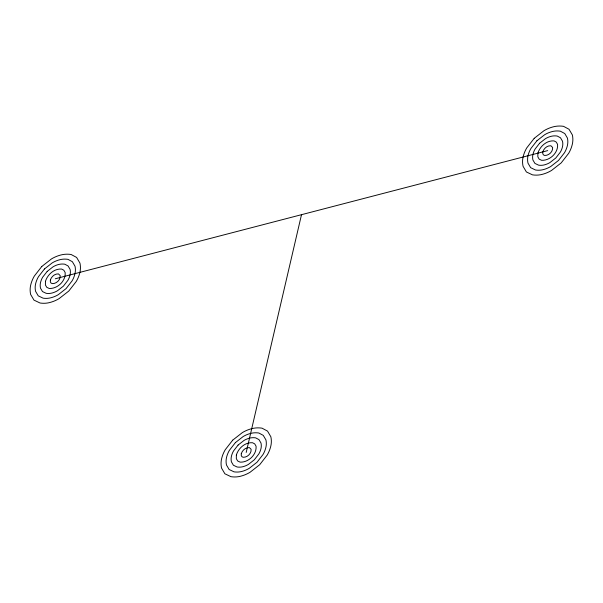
<?xml version="1.0" encoding="UTF-8"?>
<svg xmlns="http://www.w3.org/2000/svg" width="603" height="603" viewBox="0 0 603 603"><rect width="100%" height="100%" fill="white"/><g stroke="black" fill="none" stroke-linecap="round" stroke-linejoin="round"><path stroke-width="0.9" d="M246.197 452.438L301.5 214.691M55.288 278.767L547.712 150.607M45.444 281.33L45.429 285.038L46.763 287.307L49.197 288.468C57.511 288.92 65.953 280.945 65.147 272.503L63.82 270.227L61.619 269.059C54.164 268.478 47.562 274.516 45.444 281.33M50.366 280.048L50.358 281.903L51.021 283.033L52.242 283.614C56.396 283.84 60.617 279.86 60.217 275.631L58.453 273.913C54.73 273.626 51.428 276.641 50.366 280.048M236.353 455.001L236.338 458.71L237.672 460.978L240.115 462.139C248.421 462.591 256.863 454.617 256.064 446.175L254.73 443.898L252.529 442.73C245.074 442.15 238.471 448.187 236.353 455.001M241.275 453.72L241.268 455.574L241.939 456.705L243.152 457.285C247.313 457.511 251.534 453.531 251.127 449.303L249.363 447.584C245.64 447.298 242.338 450.313 241.275 453.72M537.861 153.17L537.853 156.878L539.18 159.147L541.622 160.308C549.928 160.76 558.37 152.785 557.571 144.343L556.237 142.074L554.036 140.898C546.589 140.318 539.986 146.356 537.861 153.17M542.79 151.888L542.783 153.742L543.446 154.873L544.667 155.461C548.82 155.687 553.041 151.7 552.642 147.471L550.878 145.753C547.147 145.466 543.846 148.481 542.79 151.888M41.788 266.488L34.333 276.061A36.451 34.122 21.1 0 0 30.67 285.174A23.276 21.783 21.1 0 0 30.632 294.437L33.972 300.113L40.069 303.015A23.276 21.783 21.1 0 0 49.755 302.54A36.451 34.122 21.1 0 0 59.117 298.613L68.787 291.045L76.242 281.473A36.451 34.122 21.1 0 0 79.913 272.36A23.276 21.783 21.1 0 0 79.943 263.096L76.611 257.428L71.109 254.489A24.715 23.133 21.1 0 0 60.82 254.994A36.451 34.122 21.1 0 0 51.459 258.928L41.788 266.488M44.486 268.946L38.524 276.604A29.163 27.301 21.1 0 0 35.592 283.892A18.618 17.427 21.1 0 0 35.569 291.302L38.23 295.839L43.115 298.168A18.618 17.427 21.1 0 0 50.863 297.784A29.163 27.301 21.1 0 0 58.355 294.641L66.089 288.588L72.051 280.93A29.163 27.301 21.1 0 0 74.983 273.641A18.618 17.427 21.1 0 0 75.013 266.232L72.345 261.694L67.943 259.343A19.771 18.505 21.1 0 0 59.712 259.75A29.163 27.301 21.1 0 0 52.22 262.893L44.486 268.946M47.192 271.403L42.715 277.146A21.874 20.472 21.1 0 0 40.514 282.611A13.967 13.07 21.1 0 0 40.499 288.166L42.496 291.573L46.152 293.314A13.967 13.07 21.1 0 0 51.971 293.035A21.874 20.472 21.1 0 0 57.587 290.676L63.39 286.139L67.86 280.387A21.874 20.472 21.1 0 0 70.061 274.923A13.967 13.07 21.1 0 0 70.084 269.368L68.079 265.961L64.777 264.204A14.826 13.877 21.1 0 0 58.604 264.506A21.874 20.472 21.1 0 0 52.989 266.865L47.192 271.403M232.698 440.16L225.243 449.732A36.451 34.122 21.1 0 0 221.58 458.845A23.276 21.783 21.1 0 0 221.55 468.109L224.881 473.785L230.979 476.687A23.276 21.783 21.1 0 0 240.672 476.212A36.451 34.122 21.1 0 0 250.034 472.285L259.697 464.717L267.152 455.144A36.451 34.122 21.1 0 0 270.822 446.032A23.276 21.783 21.1 0 0 270.853 436.768L267.521 431.1L262.019 428.16A24.715 23.133 21.1 0 0 251.73 428.665A36.451 34.122 21.1 0 0 242.368 432.592L232.698 440.16M235.396 442.617L229.434 450.275A29.163 27.301 21.1 0 0 226.502 457.564A18.618 17.427 21.1 0 0 226.479 464.973L229.14 469.511L234.024 471.84A18.618 17.427 21.1 0 0 241.773 471.456A29.163 27.301 21.1 0 0 249.265 468.312L256.999 462.26L262.961 454.602A29.163 27.301 21.1 0 0 265.893 447.313A18.618 17.427 21.1 0 0 265.923 439.904L263.255 435.366L258.853 433.014A19.771 18.505 21.1 0 0 250.622 433.421A29.163 27.301 21.1 0 0 243.137 436.564L235.396 442.617M238.102 445.067L233.625 450.818A21.874 20.472 21.1 0 0 231.424 456.283A13.967 13.07 21.1 0 0 231.409 461.838L233.406 465.245L237.069 466.986A13.967 13.07 21.1 0 0 242.881 466.707A21.874 20.472 21.1 0 0 248.496 464.348L254.3 459.81L258.77 454.059A21.874 20.472 21.1 0 0 260.971 448.594A13.967 13.07 21.1 0 0 260.993 443.039L258.989 439.632L255.695 437.868A14.826 13.877 21.1 0 0 249.514 438.17A21.874 20.472 21.1 0 0 243.898 440.529L238.102 445.067M534.213 138.328L526.758 147.901A36.451 34.122 21.1 0 0 523.087 157.014A23.276 21.783 21.1 0 0 523.057 166.277L526.389 171.953L532.487 174.855A23.276 21.783 21.1 0 0 542.18 174.38A36.451 34.122 21.1 0 0 551.541 170.453L561.212 162.885L568.667 153.313A36.451 34.122 21.1 0 0 572.33 144.2A23.276 21.783 21.1 0 0 572.368 134.936L569.028 129.268L563.534 126.329A24.715 23.133 21.1 0 0 553.245 126.834A36.451 34.122 21.1 0 0 543.883 130.768L534.213 138.328M536.911 140.785L530.949 148.444A29.163 27.301 21.1 0 0 528.017 155.732A18.618 17.427 21.1 0 0 527.987 163.142L530.655 167.679L535.532 170.008A18.618 17.427 21.1 0 0 543.288 169.631A29.163 27.301 21.1 0 0 550.78 166.481L558.514 160.436L564.476 152.77A29.163 27.301 21.1 0 0 567.408 145.481A18.618 17.427 21.1 0 0 567.431 138.072L564.77 133.534L560.368 131.183A19.771 18.505 21.1 0 0 552.137 131.59A29.163 27.301 21.1 0 0 544.645 134.733L536.911 140.785M539.61 143.243L535.14 148.986A21.874 20.472 21.1 0 0 532.939 154.451A13.967 13.07 21.1 0 0 532.916 160.006L534.921 163.413L538.577 165.154A13.967 13.07 21.1 0 0 544.396 164.875A21.874 20.472 21.1 0 0 550.011 162.516L555.808 157.978L560.285 152.227A21.874 20.472 21.1 0 0 562.486 146.763A13.967 13.07 21.1 0 0 562.501 141.208L560.504 137.801L557.202 136.044A14.826 13.877 21.1 0 0 551.029 136.346A21.874 20.472 21.1 0 0 545.413 138.705L539.61 143.243"/></g></svg>
